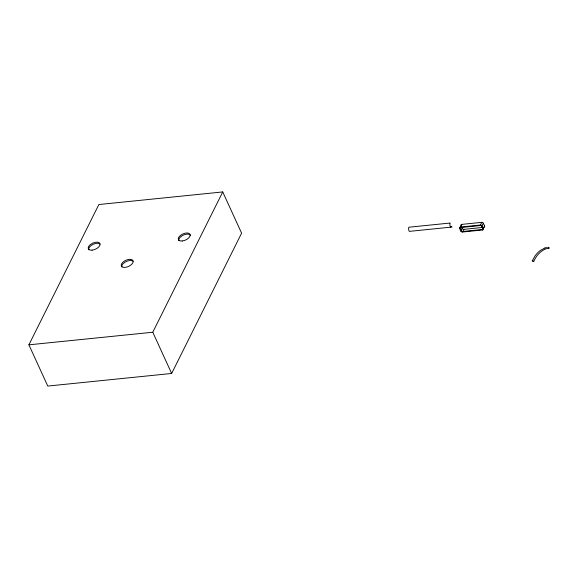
<?xml version="1.0" encoding="UTF-8"?>
<svg xmlns="http://www.w3.org/2000/svg" width="578" height="578" viewBox="0 0 578 578"><rect width="100%" height="100%" fill="white"/><g stroke="black" fill="none" stroke-linecap="round" stroke-linejoin="round"><path stroke-width="0.87" d="M548.464 248.273C550.169 248.41 547.756 246.235 547.785 247.709M532.295 260.844L533.783 261.429L532.273 260.851L535.141 255.751L537.612 252.796L540.358 250.411L544.844 248.005M28.9 344.835L98.86 204.533L222.732 191.932L241.604 233.165L171.652 373.467L47.779 386.068L28.9 344.835L152.773 332.242L222.732 191.932M484.574 225.94L483.244 228.606A1.611 1.149 26.5 0 1 482.392 230.001L462.545 232.016A1.423 1.019 26.5 0 1 460.782 231.041L459.626 228.505L460.955 225.839A1.691 1.207 26.5 0 1 461.844 224.38L481.756 222.349A1.272 0.91 26.5 0 1 483.324 223.224L484.574 225.94A1.611 1.149 26.5 0 1 484.068 227.248M459.626 228.505A1.691 1.207 26.5 0 1 460.514 227.046L461.844 224.38M460.782 231.041L462.111 228.375L461.533 227.103M462.545 232.016L463.874 229.35L482.861 227.421M460.514 227.046L480.426 225.023L481.756 222.349M483.244 228.606L481.994 225.89L483.324 223.224M482.392 230.001L483.721 227.327M544.967 247.962L546.521 247.492M450.334 226.663L451.649 226.525L451.982 227.038L409.376 231.373A2.529 1.17 84.2 0 1 408.899 230.535L408.697 229.791A2.529 1.17 84.2 0 1 408.892 227.226L450.183 223.029A2.529 1.17 84.2 0 0 449.987 225.586L450.667 227.168M152.773 332.242L171.652 373.467M533.754 261.401A21.162 15.714 -71.6 0 1 549.086 248.063M88.788 249.812A6.387 3.345 -24.6 0 1 92.82 244.487A6.387 3.345 -24.6 0 1 100.059 244.082M121.835 267.022A6.387 3.345 -24.6 0 1 129.703 260.526L131.09 260.512A6.387 3.345 -24.6 0 1 133.099 261.292M178.884 240.65A6.387 3.345 -24.6 0 1 183.667 234.971A6.387 3.345 -24.6 0 1 190.632 235.658M480.426 225.023A1.272 0.91 26.5 0 1 481.994 225.89M463.874 229.35A1.423 1.019 26.5 0 1 462.111 228.375M480.65 225.514L460.738 227.537A1.055 0.751 26.5 0 0 460.189 228.447L461.345 230.983A0.788 0.564 26.5 0 0 462.321 231.518L482.168 229.502A0.968 0.694 26.5 0 0 482.681 228.664L481.402 225.882L480.65 225.514M130.563 259.356L129.176 259.37A6.387 3.345 -24.6 0 0 121.857 263.416A6.387 3.345 -24.6 0 0 123.793 267.383L125.188 267.376A6.387 3.345 -24.6 0 0 132.499 263.33A6.387 3.345 -24.6 0 0 130.563 259.356M92.14 250.158A6.387 3.345 -24.6 0 0 100.008 243.663A6.387 3.345 -24.6 0 0 90.255 244.653A6.387 3.345 -24.6 0 0 92.14 250.158M182.229 240.997A6.387 3.345 -24.6 0 0 190.097 234.502A6.387 3.345 -24.6 0 0 180.35 235.492A6.387 3.345 -24.6 0 0 182.229 240.997"/></g></svg>
